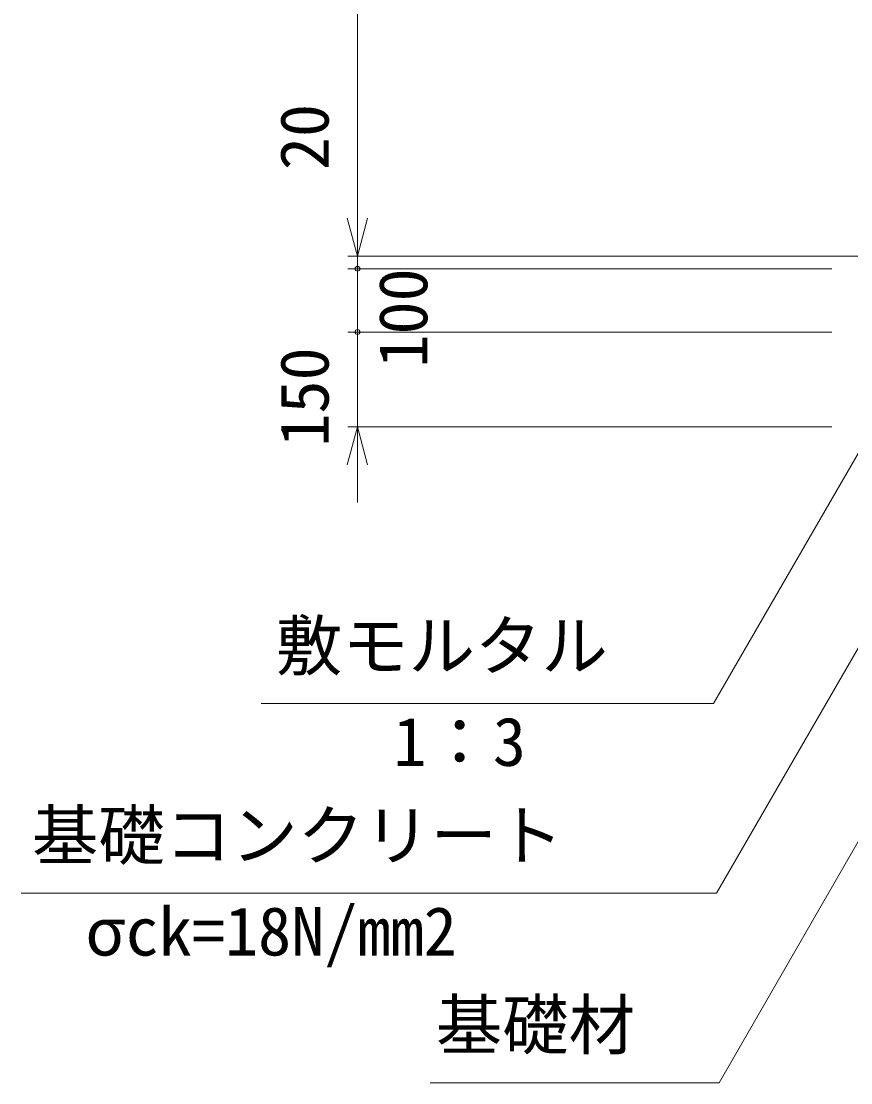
# Model space of a CAD drawing. Units: millimetres, scale not verified, with parts at other scales. Extents: x -252 to 252048, y 18866 to 78266.
# Drawn here: x 219444 to 223816, y 46327 to 51926 of the extents above; entities that cross this region are included whole.
import ezdxf
from ezdxf.enums import TextEntityAlignment as Align

# ---------------------------------------------------------------- set-up
doc = ezdxf.new("R2010")
doc.units = ezdxf.units.MM
doc.header["$LTSCALE"] = 300
for name, color, linetype, lineweight in [('0_2', 1, 'Continuous', 18), ('D-STR-DIM', 7, 'Continuous', 18), ('D-STR-HTXT', 7, 'Continuous', 18)]:
    doc.layers.add(name, color=color, linetype=linetype, lineweight=lineweight)
doc.styles.add('ＭＳ ゴシック', font='')
doc.styles.get('ＭＳ ゴシック').set_extended_font_data('MS Gothic')

msp = doc.modelspace()

# ---------------------------------------------------------------- linework, layer by layer
at = {"layer": '0_2'}
for p, q in [((221216.5, 50686.5), (221162.9, 50886.5)), ((221216.5, 50686.5), (221162.9, 50886.5)), ((221270.1, 50886.5), (221216.5, 50686.5)), ((221216.5, 50686.5), (221216.5, 50886.5)), ((221270.1, 50886.5), (221216.5, 50686.5)), ((221216.5, 50686.5), (221216.5, 50886.5)), ((221162.9, 49586.5), (221216.5, 49786.5)), ((221216.5, 49786.5), (221270.1, 49586.5)), ((221216.5, 49786.5), (221216.5, 49586.5))]:
    msp.add_line(p, q, dxfattribs=at)
for centre, start, end in [((221216.5, 50619.8), 90, 270), ((221216.5, 50619.8), 90, 270), ((221216.5, 50619.8), 270, 90), ((221216.5, 50619.8), 270, 90), ((221216.5, 50286.5), 90, 270), ((221216.5, 50286.5), 90, 270), ((221216.5, 50286.5), 270, 90), ((221216.5, 50286.5), 270, 90)]:
    msp.add_arc(centre, 12.5, start, end, dxfattribs=at)
at = {"layer": 'D-STR-DIM'}
for p, q in [((221216.5, 60486.5), (221216.5, 50886.5)), ((221216.5, 50886.5), (221216.5, 51652.2)), ((224049.9, 50686.5), (221166.5, 50686.5)), ((224049.9, 50686.5), (221166.5, 50686.5)), ((221216.5, 50619.8), (221216.5, 50686.5)), ((223716.5, 50619.8), (221166.5, 50619.8)), ((223716.5, 50619.8), (221166.5, 50619.8)), ((221216.5, 50286.5), (221216.5, 50619.8)), ((221216.5, 50619.8), (221216.5, 50419.8)), ((221216.5, 50286.5), (221216.5, 50486.5)), ((223716.5, 50286.5), (221166.5, 50286.5)), ((223716.5, 50286.5), (221166.5, 50286.5)), ((221216.5, 49786.5), (221216.5, 50286.5)), ((223716.5, 49786.5), (221166.5, 49786.5)), ((221216.5, 49586.5), (221216.5, 49386.5))]:
    msp.add_line(p, q, dxfattribs=at)
at = {"layer": 'D-STR-HTXT'}
for p, q in [((224348.1, 50500), (223093.4, 48326.9)), ((224840.2, 50325.9), (223108.2, 47326.9)), ((225136.2, 49824.1), (223122.9, 46326.9)), ((223093.4, 48326.9), (220709.3, 48326.9)), ((223108.2, 47326.9), (219444.2, 47326.9)), ((223122.9, 46326.9), (221600.2, 46326.9))]:
    msp.add_line(p, q, dxfattribs=at)

# ---------------------------------------------------------------- texts
at = {"layer": 'D-STR-DIM', "color": 1, "style": 'ＭＳ ゴシック'}
for s, p in [('20', (221141.5, 51140.2)), ('100', (221661.6, 50098.7)), ('150', (221141.5, 49682))]:
    msp.add_text(s, height=256.6, rotation=90, dxfattribs=at).set_placement(p, align=Align.BOTTOM_LEFT)
at = {"layer": 'D-STR-HTXT', "color": 1, "style": 'ＭＳ ゴシック'}
for s, p in [('敷モルタル', (220786, 48426.8)), ('1：3', (221405.5, 47921.1)), ('基礎コンクリート', (219501.1, 47426.8)), ('σck=18N/mm2', (219781.7, 46921.1)), ('基礎材', (221629.6, 46426.8))]:
    msp.add_text(s, height=256.6, dxfattribs=at).set_placement(p, align=Align.BOTTOM_LEFT)

doc.saveas('drawing.dxf')
